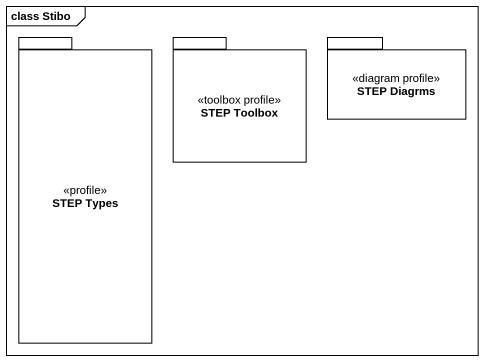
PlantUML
@startuml
mainframe class Stibo
package "STEP Types" as STEP_Types <<profile>> {
}
package "STEP Toolbox" as STEP_Toolbox <<toolbox profile>> {
}
package "STEP Diagrms" as STEP_Diagrms <<diagram profile>> {
}
@enduml
